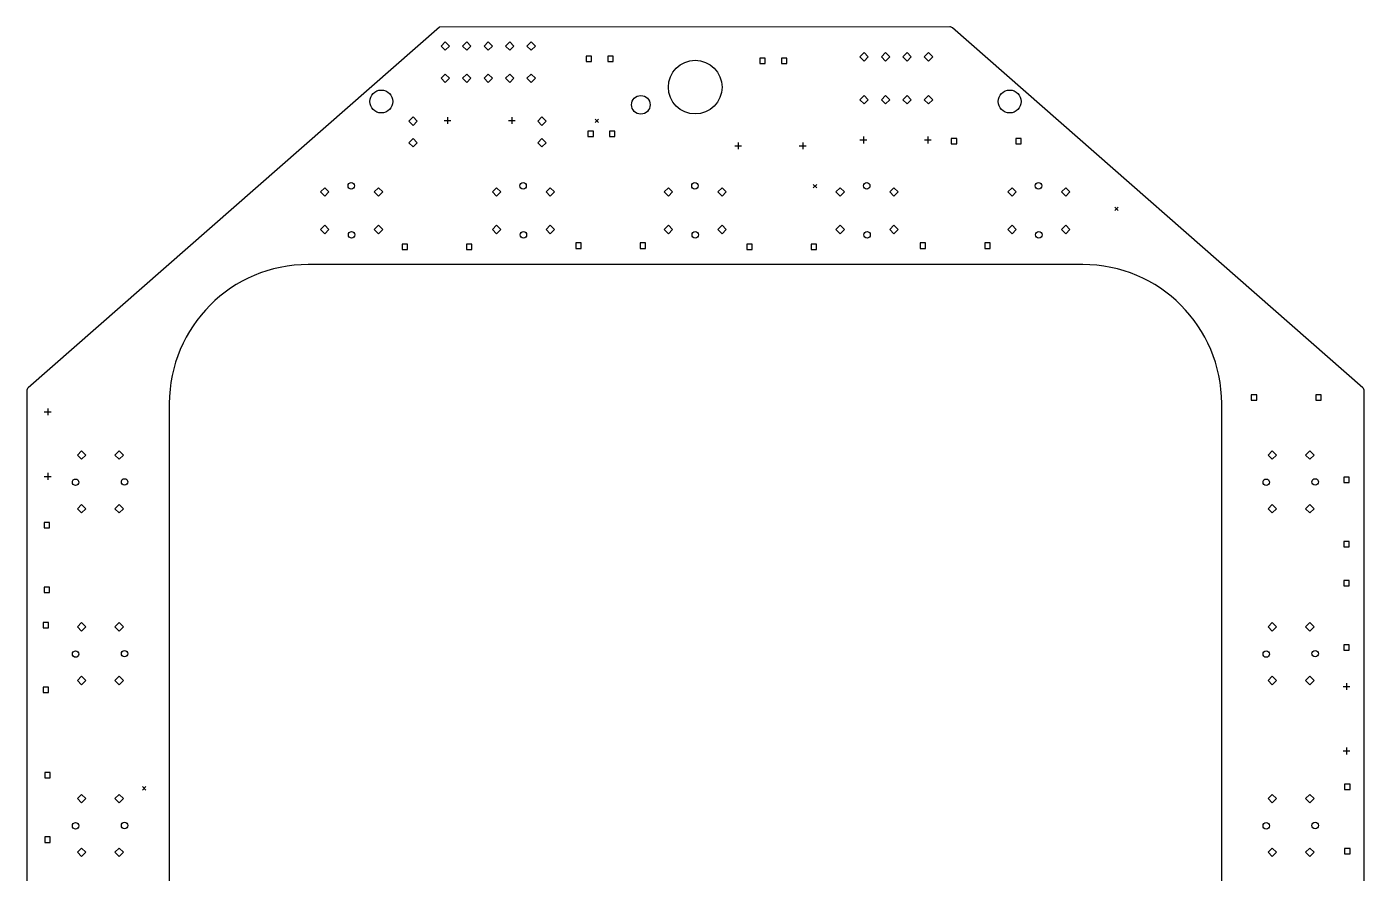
# Model space of a CAD drawing. Extents: x 14 to 175, y -207 to -9.
# Drawn here: x 17.3 to 175.5, y -109.3 to -9.1 of the extents above; entities that cross this region are included whole.
import ezdxf

# ---------------------------------------------------------------- set-up
doc = ezdxf.new("R2010")
doc.units = 0
doc.layers.add('BLACK', color=7, linetype='CONTINUOUS')

msp = doc.modelspace()

# ---------------------------------------------------------------- linework, layer by layer
at = {"layer": 'BLACK', "linetype": 'CONTINUOUS'}
for p, q in [((66.1064, -9.1765), (17.4766, -51.859)), ((126.464, -9.144), (66.1064, -9.1765)), ((175.309, -51.859), (126.8, -9.2703)), ((66.802, -10.93), (66.302, -11.43)), ((67.302, -11.43), (66.802, -10.93)), ((69.342, -10.93), (68.842, -11.43)), ((69.842, -11.43), (69.342, -10.93)), ((71.882, -10.93), (71.382, -11.43)), ((72.382, -11.43), (71.882, -10.93)), ((74.422, -10.93), (73.922, -11.43)), ((74.922, -11.43), (74.422, -10.93)), ((76.962, -10.93), (76.462, -11.43)), ((77.462, -11.43), (76.962, -10.93)), ((66.302, -11.43), (66.802, -11.93)), ((66.802, -11.93), (67.302, -11.43)), ((68.842, -11.43), (69.342, -11.93)), ((69.342, -11.93), (69.842, -11.43)), ((71.382, -11.43), (71.882, -11.93)), ((71.882, -11.93), (72.382, -11.43)), ((73.922, -11.43), (74.422, -11.93)), ((74.422, -11.93), (74.922, -11.43)), ((76.462, -11.43), (76.962, -11.93)), ((76.962, -11.93), (77.462, -11.43)), ((84.1102, -12.6318), (83.4738, -12.6318)), ((83.4738, -12.6318), (83.4738, -13.2682)), ((84.1102, -13.2682), (84.1102, -12.6318)), ((86.6502, -12.6318), (86.0138, -12.6318)), ((86.0138, -12.6318), (86.0138, -13.2682)), ((86.6502, -13.2682), (86.6502, -12.6318)), ((116.332, -12.2), (115.832, -12.7)), ((116.832, -12.7), (116.332, -12.2)), ((118.872, -12.2), (118.372, -12.7)), ((119.372, -12.7), (118.872, -12.2)), ((121.412, -12.2), (120.912, -12.7)), ((121.912, -12.7), (121.412, -12.2)), ((123.952, -12.2), (123.452, -12.7)), ((124.452, -12.7), (123.952, -12.2)), ((83.4738, -13.2682), (84.1102, -13.2682)), ((86.0138, -13.2682), (86.6502, -13.2682)), ((104.64, -12.8618), (104.004, -12.8618)), ((104.004, -12.8618), (104.004, -13.4982)), ((104.004, -13.4982), (104.64, -13.4982)), ((104.64, -13.4982), (104.64, -12.8618)), ((107.18, -12.8618), (106.544, -12.8618)), ((106.544, -12.8618), (106.544, -13.4982)), ((106.544, -13.4982), (107.18, -13.4982)), ((107.18, -13.4982), (107.18, -12.8618)), ((115.832, -12.7), (116.332, -13.2)), ((116.332, -13.2), (116.832, -12.7)), ((118.372, -12.7), (118.872, -13.2)), ((118.872, -13.2), (119.372, -12.7)), ((120.912, -12.7), (121.412, -13.2)), ((121.412, -13.2), (121.912, -12.7)), ((123.452, -12.7), (123.952, -13.2)), ((123.952, -13.2), (124.452, -12.7)), ((66.802, -14.74), (66.302, -15.24)), ((66.302, -15.24), (66.802, -15.74)), ((67.302, -15.24), (66.802, -14.74)), ((66.802, -15.74), (67.302, -15.24)), ((69.342, -14.74), (68.842, -15.24)), ((68.842, -15.24), (69.342, -15.74)), ((69.842, -15.24), (69.342, -14.74)), ((69.342, -15.74), (69.842, -15.24)), ((71.882, -14.74), (71.382, -15.24)), ((71.382, -15.24), (71.882, -15.74)), ((72.382, -15.24), (71.882, -14.74)), ((71.882, -15.74), (72.382, -15.24)), ((74.422, -14.74), (73.922, -15.24)), ((73.922, -15.24), (74.422, -15.74)), ((74.922, -15.24), (74.422, -14.74)), ((74.422, -15.74), (74.922, -15.24)), ((76.962, -14.74), (76.462, -15.24)), ((76.462, -15.24), (76.962, -15.74)), ((77.462, -15.24), (76.962, -14.74)), ((76.962, -15.74), (77.462, -15.24)), ((116.332, -17.28), (115.832, -17.78)), ((116.832, -17.78), (116.332, -17.28)), ((118.872, -17.28), (118.372, -17.78)), ((119.372, -17.78), (118.872, -17.28)), ((121.412, -17.28), (120.912, -17.78)), ((121.912, -17.78), (121.412, -17.28)), ((123.952, -17.28), (123.452, -17.78)), ((124.452, -17.78), (123.952, -17.28)), ((115.832, -17.78), (116.332, -18.28)), ((116.332, -18.28), (116.832, -17.78)), ((118.372, -17.78), (118.872, -18.28)), ((118.872, -18.28), (119.372, -17.78)), ((120.912, -17.78), (121.412, -18.28)), ((121.412, -18.28), (121.912, -17.78)), ((123.452, -17.78), (123.952, -18.28)), ((123.952, -18.28), (124.452, -17.78)), ((62.992, -19.82), (62.492, -20.32)), ((62.492, -20.32), (62.992, -20.82)), ((63.492, -20.32), (62.992, -19.82)), ((62.992, -20.82), (63.492, -20.32)), ((66.652, -20.23), (67.452, -20.23)), ((67.052, -19.83), (67.052, -20.63)), ((74.272, -20.23), (75.072, -20.23)), ((74.672, -19.83), (74.672, -20.63)), ((78.232, -19.82), (77.732, -20.32)), ((77.732, -20.32), (78.232, -20.82)), ((78.732, -20.32), (78.232, -19.82)), ((78.232, -20.82), (78.732, -20.32)), ((84.5368, -20.0858), (84.9368, -20.4858)), ((84.9368, -20.0858), (84.5368, -20.4858)), ((84.3102, -21.4918), (83.6738, -21.4918)), ((83.6738, -21.4918), (83.6738, -22.1282)), ((83.6738, -22.1282), (84.3102, -22.1282)), ((84.3102, -22.1282), (84.3102, -21.4918)), ((86.8502, -21.4918), (86.2138, -21.4918)), ((86.2138, -21.4918), (86.2138, -22.1282)), ((86.2138, -22.1282), (86.8502, -22.1282)), ((86.8502, -22.1282), (86.8502, -21.4918)), ((116.242, -22.14), (116.242, -22.94)), ((123.862, -22.14), (123.862, -22.94)), ((62.992, -22.36), (62.492, -22.86)), ((62.492, -22.86), (62.992, -23.36)), ((63.492, -22.86), (62.992, -22.36)), ((62.992, -23.36), (63.492, -22.86)), ((78.232, -22.36), (77.732, -22.86)), ((77.732, -22.86), (78.232, -23.36)), ((78.732, -22.86), (78.232, -22.36)), ((78.232, -23.36), (78.732, -22.86)), ((101.052, -23.23), (101.852, -23.23)), ((101.452, -22.83), (101.452, -23.63)), ((108.672, -23.23), (109.472, -23.23)), ((109.072, -22.83), (109.072, -23.63)), ((115.842, -22.54), (116.642, -22.54)), ((123.462, -22.54), (124.262, -22.54)), ((127.28, -22.3618), (126.644, -22.3618)), ((126.644, -22.3618), (126.644, -22.9982)), ((126.644, -22.9982), (127.28, -22.9982)), ((127.28, -22.9982), (127.28, -22.3618)), ((134.9, -22.3618), (134.264, -22.3618)), ((134.264, -22.3618), (134.264, -22.9982)), ((134.264, -22.9982), (134.9, -22.9982)), ((134.9, -22.9982), (134.9, -22.3618)), ((52.547, -28.181), (52.047, -28.681)), ((53.047, -28.681), (52.547, -28.181)), ((58.897, -28.181), (58.397, -28.681)), ((59.397, -28.681), (58.897, -28.181)), ((72.867, -28.181), (72.367, -28.681)), ((73.367, -28.681), (72.867, -28.181)), ((79.217, -28.181), (78.717, -28.681)), ((79.717, -28.681), (79.217, -28.181)), ((93.187, -28.181), (92.687, -28.681)), ((93.687, -28.681), (93.187, -28.181)), ((99.537, -28.181), (99.037, -28.681)), ((100.037, -28.681), (99.537, -28.181)), ((110.328, -27.787), (110.728, -28.187)), ((110.728, -27.787), (110.328, -28.187)), ((113.507, -28.181), (113.007, -28.681)), ((114.007, -28.681), (113.507, -28.181)), ((119.857, -28.181), (119.357, -28.681)), ((120.357, -28.681), (119.857, -28.181)), ((133.827, -28.181), (133.327, -28.681)), ((134.327, -28.681), (133.827, -28.181)), ((140.177, -28.181), (139.677, -28.681)), ((140.677, -28.681), (140.177, -28.181)), ((52.047, -28.681), (52.547, -29.181)), ((52.547, -29.181), (53.047, -28.681)), ((58.397, -28.681), (58.897, -29.181)), ((58.897, -29.181), (59.397, -28.681)), ((72.367, -28.681), (72.867, -29.181)), ((72.867, -29.181), (73.367, -28.681)), ((78.717, -28.681), (79.217, -29.181)), ((79.217, -29.181), (79.717, -28.681)), ((92.687, -28.681), (93.187, -29.181)), ((93.187, -29.181), (93.687, -28.681)), ((99.037, -28.681), (99.537, -29.181)), ((99.537, -29.181), (100.037, -28.681)), ((113.007, -28.681), (113.507, -29.181)), ((113.507, -29.181), (114.007, -28.681)), ((119.357, -28.681), (119.857, -29.181)), ((119.857, -29.181), (120.357, -28.681)), ((133.327, -28.681), (133.827, -29.181)), ((133.827, -29.181), (134.327, -28.681)), ((139.677, -28.681), (140.177, -29.181)), ((140.177, -29.181), (140.677, -28.681)), ((145.982, -30.4778), (146.382, -30.8778)), ((146.382, -30.4778), (145.982, -30.8778)), ((52.547, -32.626), (52.047, -33.126)), ((52.047, -33.126), (52.547, -33.626)), ((53.047, -33.126), (52.547, -32.626)), ((52.547, -33.626), (53.047, -33.126)), ((58.897, -32.626), (58.397, -33.126)), ((58.397, -33.126), (58.897, -33.626)), ((59.397, -33.126), (58.897, -32.626)), ((58.897, -33.626), (59.397, -33.126)), ((72.867, -32.626), (72.367, -33.126)), ((72.367, -33.126), (72.867, -33.626)), ((73.367, -33.126), (72.867, -32.626)), ((72.867, -33.626), (73.367, -33.126)), ((79.217, -32.626), (78.717, -33.126)), ((78.717, -33.126), (79.217, -33.626)), ((79.717, -33.126), (79.217, -32.626)), ((79.217, -33.626), (79.717, -33.126)), ((93.187, -32.626), (92.687, -33.126)), ((92.687, -33.126), (93.187, -33.626)), ((93.687, -33.126), (93.187, -32.626)), ((93.187, -33.626), (93.687, -33.126)), ((99.537, -32.626), (99.037, -33.126)), ((99.037, -33.126), (99.537, -33.626)), ((100.037, -33.126), (99.537, -32.626)), ((99.537, -33.626), (100.037, -33.126)), ((113.507, -32.626), (113.007, -33.126)), ((113.007, -33.126), (113.507, -33.626)), ((114.007, -33.126), (113.507, -32.626)), ((113.507, -33.626), (114.007, -33.126)), ((119.857, -32.626), (119.357, -33.126)), ((119.357, -33.126), (119.857, -33.626)), ((120.357, -33.126), (119.857, -32.626)), ((119.857, -33.626), (120.357, -33.126)), ((133.827, -32.626), (133.327, -33.126)), ((133.327, -33.126), (133.827, -33.626)), ((134.327, -33.126), (133.827, -32.626)), ((133.827, -33.626), (134.327, -33.126)), ((140.177, -32.626), (139.677, -33.126)), ((139.677, -33.126), (140.177, -33.626)), ((140.677, -33.126), (140.177, -32.626)), ((140.177, -33.626), (140.677, -33.126)), ((82.8602, -34.7218), (82.2238, -34.7218)), ((82.2238, -34.7218), (82.2238, -35.3582)), ((82.8602, -35.3582), (82.8602, -34.7218)), ((90.4802, -34.7218), (89.8438, -34.7218)), ((89.8438, -34.7218), (89.8438, -35.3582)), ((90.4802, -35.3582), (90.4802, -34.7218)), ((123.61, -34.7218), (122.974, -34.7218)), ((122.974, -34.7218), (122.974, -35.3582)), ((123.61, -35.3582), (123.61, -34.7218)), ((131.23, -34.7218), (130.594, -34.7218)), ((130.594, -34.7218), (130.594, -35.3582)), ((131.23, -35.3582), (131.23, -34.7218)), ((62.3302, -34.8618), (61.6938, -34.8618)), ((61.6938, -34.8618), (61.6938, -35.4982)), ((61.6938, -35.4982), (62.3302, -35.4982)), ((62.3302, -35.4982), (62.3302, -34.8618)), ((69.9502, -34.8618), (69.3138, -34.8618)), ((69.3138, -34.8618), (69.3138, -35.4982)), ((69.3138, -35.4982), (69.9502, -35.4982)), ((69.9502, -35.4982), (69.9502, -34.8618)), ((82.2238, -35.3582), (82.8602, -35.3582)), ((89.8438, -35.3582), (90.4802, -35.3582)), ((103.09, -34.8618), (102.454, -34.8618)), ((102.454, -34.8618), (102.454, -35.4982)), ((102.454, -35.4982), (103.09, -35.4982)), ((103.09, -35.4982), (103.09, -34.8618)), ((110.71, -34.8618), (110.074, -34.8618)), ((110.074, -34.8618), (110.074, -35.4982)), ((110.074, -35.4982), (110.71, -35.4982)), ((110.71, -35.4982), (110.71, -34.8618)), ((122.974, -35.3582), (123.61, -35.3582)), ((130.594, -35.3582), (131.23, -35.3582)), ((142.182, -37.2745), (50.6041, -37.2745)), ((17.3038, -52.2408), (17.3038, -176.022)), ((34.163, -53.7156), (34.163, -145.293)), ((158.623, -145.293), (158.623, -53.7156)), ((162.76, -52.6718), (162.124, -52.6718)), ((162.124, -52.6718), (162.124, -53.3082)), ((162.124, -53.3082), (162.76, -53.3082)), ((162.76, -53.3082), (162.76, -52.6718)), ((170.38, -52.6718), (169.744, -52.6718)), ((169.744, -52.6718), (169.744, -53.3082)), ((169.744, -53.3082), (170.38, -53.3082)), ((170.38, -53.3082), (170.38, -52.6718)), ((175.482, -176.022), (175.482, -52.2408)), ((19.382, -54.71), (20.182, -54.71)), ((19.782, -54.31), (19.782, -55.11)), ((23.793, -59.315), (23.293, -59.815)), ((23.293, -59.815), (23.793, -60.315)), ((24.293, -59.815), (23.793, -59.315)), ((23.793, -60.315), (24.293, -59.815)), ((28.238, -59.315), (27.738, -59.815)), ((27.738, -59.815), (28.238, -60.315)), ((28.738, -59.815), (28.238, -59.315)), ((28.238, -60.315), (28.738, -59.815)), ((164.603, -59.315), (164.103, -59.815)), ((164.103, -59.815), (164.603, -60.315)), ((165.103, -59.815), (164.603, -59.315)), ((164.603, -60.315), (165.103, -59.815)), ((169.048, -59.315), (168.548, -59.815)), ((168.548, -59.815), (169.048, -60.315)), ((169.548, -59.815), (169.048, -59.315)), ((169.048, -60.315), (169.548, -59.815)), ((19.382, -62.33), (20.182, -62.33)), ((19.782, -61.93), (19.782, -62.73)), ((173.7, -62.4218), (173.064, -62.4218)), ((173.064, -62.4218), (173.064, -63.0582)), ((173.064, -63.0582), (173.7, -63.0582)), ((173.7, -63.0582), (173.7, -62.4218)), ((23.793, -65.665), (23.293, -66.165)), ((23.293, -66.165), (23.793, -66.665)), ((24.293, -66.165), (23.793, -65.665)), ((23.793, -66.665), (24.293, -66.165)), ((28.238, -65.665), (27.738, -66.165)), ((27.738, -66.165), (28.238, -66.665)), ((28.738, -66.165), (28.238, -65.665)), ((28.238, -66.665), (28.738, -66.165)), ((164.603, -65.665), (164.103, -66.165)), ((164.103, -66.165), (164.603, -66.665)), ((165.103, -66.165), (164.603, -65.665)), ((164.603, -66.665), (165.103, -66.165)), ((169.048, -65.665), (168.548, -66.165)), ((168.548, -66.165), (169.048, -66.665)), ((169.548, -66.165), (169.048, -65.665)), ((169.048, -66.665), (169.548, -66.165)), ((19.9902, -67.8018), (19.3538, -67.8018)), ((19.3538, -67.8018), (19.3538, -68.4382)), ((19.9902, -68.4382), (19.9902, -67.8018)), ((19.3538, -68.4382), (19.9902, -68.4382)), ((173.7, -70.0418), (173.064, -70.0418)), ((173.064, -70.0418), (173.064, -70.6782)), ((173.064, -70.6782), (173.7, -70.6782)), ((173.7, -70.6782), (173.7, -70.0418)), ((19.9902, -75.4218), (19.3538, -75.4218)), ((19.3538, -75.4218), (19.3538, -76.0582)), ((19.9902, -76.0582), (19.9902, -75.4218)), ((173.7, -74.6518), (173.064, -74.6518)), ((173.064, -74.6518), (173.064, -75.2882)), ((173.064, -75.2882), (173.7, -75.2882)), ((173.7, -75.2882), (173.7, -74.6518)), ((19.3538, -76.0582), (19.9902, -76.0582)), ((19.8802, -79.6318), (19.2438, -79.6318)), ((19.2438, -79.6318), (19.2438, -80.2682)), ((19.2438, -80.2682), (19.8802, -80.2682)), ((19.8802, -80.2682), (19.8802, -79.6318)), ((23.793, -79.635), (23.293, -80.135)), ((23.293, -80.135), (23.793, -80.635)), ((24.293, -80.135), (23.793, -79.635)), ((23.793, -80.635), (24.293, -80.135)), ((28.238, -79.635), (27.738, -80.135)), ((27.738, -80.135), (28.238, -80.635)), ((28.738, -80.135), (28.238, -79.635)), ((28.238, -80.635), (28.738, -80.135)), ((164.603, -79.635), (164.103, -80.135)), ((164.103, -80.135), (164.603, -80.635)), ((165.103, -80.135), (164.603, -79.635)), ((164.603, -80.635), (165.103, -80.135)), ((169.048, -79.635), (168.548, -80.135)), ((168.548, -80.135), (169.048, -80.635)), ((169.548, -80.135), (169.048, -79.635)), ((169.048, -80.635), (169.548, -80.135)), ((173.7, -82.2718), (173.064, -82.2718)), ((173.064, -82.2718), (173.064, -82.9082)), ((173.064, -82.9082), (173.7, -82.9082)), ((173.7, -82.9082), (173.7, -82.2718)), ((23.793, -85.985), (23.293, -86.485)), ((23.293, -86.485), (23.793, -86.985)), ((24.293, -86.485), (23.793, -85.985)), ((23.793, -86.985), (24.293, -86.485)), ((28.238, -85.985), (27.738, -86.485)), ((27.738, -86.485), (28.238, -86.985)), ((28.738, -86.485), (28.238, -85.985)), ((28.238, -86.985), (28.738, -86.485)), ((164.603, -85.985), (164.103, -86.485)), ((164.103, -86.485), (164.603, -86.985)), ((165.103, -86.485), (164.603, -85.985)), ((164.603, -86.985), (165.103, -86.485)), ((169.048, -85.985), (168.548, -86.485)), ((168.548, -86.485), (169.048, -86.985)), ((169.548, -86.485), (169.048, -85.985)), ((169.048, -86.985), (169.548, -86.485)), ((173.382, -86.8), (173.382, -87.6)), ((19.8802, -87.2518), (19.2438, -87.2518)), ((19.2438, -87.2518), (19.2438, -87.8882)), ((19.2438, -87.8882), (19.8802, -87.8882)), ((19.8802, -87.8882), (19.8802, -87.2518)), ((172.982, -87.2), (173.782, -87.2)), ((172.982, -94.82), (173.782, -94.82)), ((173.382, -94.42), (173.382, -95.22)), ((20.0702, -97.3718), (19.4338, -97.3718)), ((19.4338, -97.3718), (19.4338, -98.0082)), ((19.4338, -98.0082), (20.0702, -98.0082)), ((20.0702, -98.0082), (20.0702, -97.3718)), ((30.9866, -99.0369), (31.3866, -99.4369)), ((31.3866, -99.0369), (30.9866, -99.4369)), ((173.8, -98.7418), (173.164, -98.7418)), ((173.164, -98.7418), (173.164, -99.3782)), ((173.164, -99.3782), (173.8, -99.3782)), ((173.8, -99.3782), (173.8, -98.7418)), ((23.793, -99.955), (23.293, -100.455)), ((23.293, -100.455), (23.793, -100.955)), ((24.293, -100.455), (23.793, -99.955)), ((23.793, -100.955), (24.293, -100.455)), ((28.238, -99.955), (27.738, -100.455)), ((27.738, -100.455), (28.238, -100.955)), ((28.738, -100.455), (28.238, -99.955)), ((28.238, -100.955), (28.738, -100.455)), ((164.603, -99.955), (164.103, -100.455)), ((164.103, -100.455), (164.603, -100.955)), ((165.103, -100.455), (164.603, -99.955)), ((164.603, -100.955), (165.103, -100.455)), ((169.048, -99.955), (168.548, -100.455)), ((168.548, -100.455), (169.048, -100.955)), ((169.548, -100.455), (169.048, -99.955)), ((169.048, -100.955), (169.548, -100.455)), ((20.0702, -104.992), (19.4338, -104.992)), ((19.4338, -104.992), (19.4338, -105.628)), ((19.4338, -105.628), (20.0702, -105.628)), ((20.0702, -105.628), (20.0702, -104.992)), ((23.793, -106.305), (23.293, -106.805)), ((23.293, -106.805), (23.793, -107.305)), ((24.293, -106.805), (23.793, -106.305)), ((23.793, -107.305), (24.293, -106.805)), ((28.238, -106.305), (27.738, -106.805)), ((27.738, -106.805), (28.238, -107.305)), ((28.738, -106.805), (28.238, -106.305)), ((28.238, -107.305), (28.738, -106.805)), ((164.603, -106.305), (164.103, -106.805)), ((164.103, -106.805), (164.603, -107.305)), ((165.103, -106.805), (164.603, -106.305)), ((164.603, -107.305), (165.103, -106.805)), ((169.048, -106.305), (168.548, -106.805)), ((168.548, -106.805), (169.048, -107.305)), ((169.548, -106.805), (169.048, -106.305)), ((169.048, -107.305), (169.548, -106.805)), ((173.8, -106.362), (173.164, -106.362)), ((173.164, -106.362), (173.164, -106.998)), ((173.164, -106.998), (173.8, -106.998)), ((173.8, -106.998), (173.8, -106.362))]:
    msp.add_line(p, q, dxfattribs=at)
at = {"layer": 'BLACK'}
for centre, radius in [((96.3564, -16.2885), 3.175), ((59.2347, -17.9864), 1.3525), ((89.9307, -18.3763), 1.1), ((133.551, -17.9864), 1.3525), ((55.682, -27.97), 0.381), ((76.002, -27.97), 0.381), ((96.322, -27.97), 0.381), ((116.642, -27.97), 0.381), ((136.962, -27.97), 0.381), ((55.722, -33.761), 0.381), ((76.042, -33.761), 0.381), ((96.362, -33.761), 0.381), ((116.682, -33.761), 0.381), ((137.002, -33.761), 0.381), ((23.082, -63.03), 0.381), ((28.873, -62.99), 0.381), ((163.892, -63.03), 0.381), ((169.683, -62.99), 0.381), ((23.082, -83.35), 0.381), ((28.873, -83.31), 0.381), ((163.892, -83.35), 0.381), ((169.683, -83.31), 0.381), ((23.082, -103.67), 0.381), ((28.873, -103.63), 0.381), ((163.892, -103.67), 0.381), ((169.683, -103.63), 0.381)]:
    msp.add_circle(centre, radius, dxfattribs=at)
for centre, radius, start, end in [((126.464, -9.652), 0.508, 48.7188, 90), ((50.6041, -53.7156), 16.4411, 90, 180), ((142.182, -53.7156), 16.4411, 0, 90), ((17.8117, -52.2408), 0.508, 131.281, 180), ((174.974, -52.2408), 0.508, 0, 48.7188)]:
    msp.add_arc(centre, radius, start, end, dxfattribs=at)

doc.saveas('drawing.dxf')
